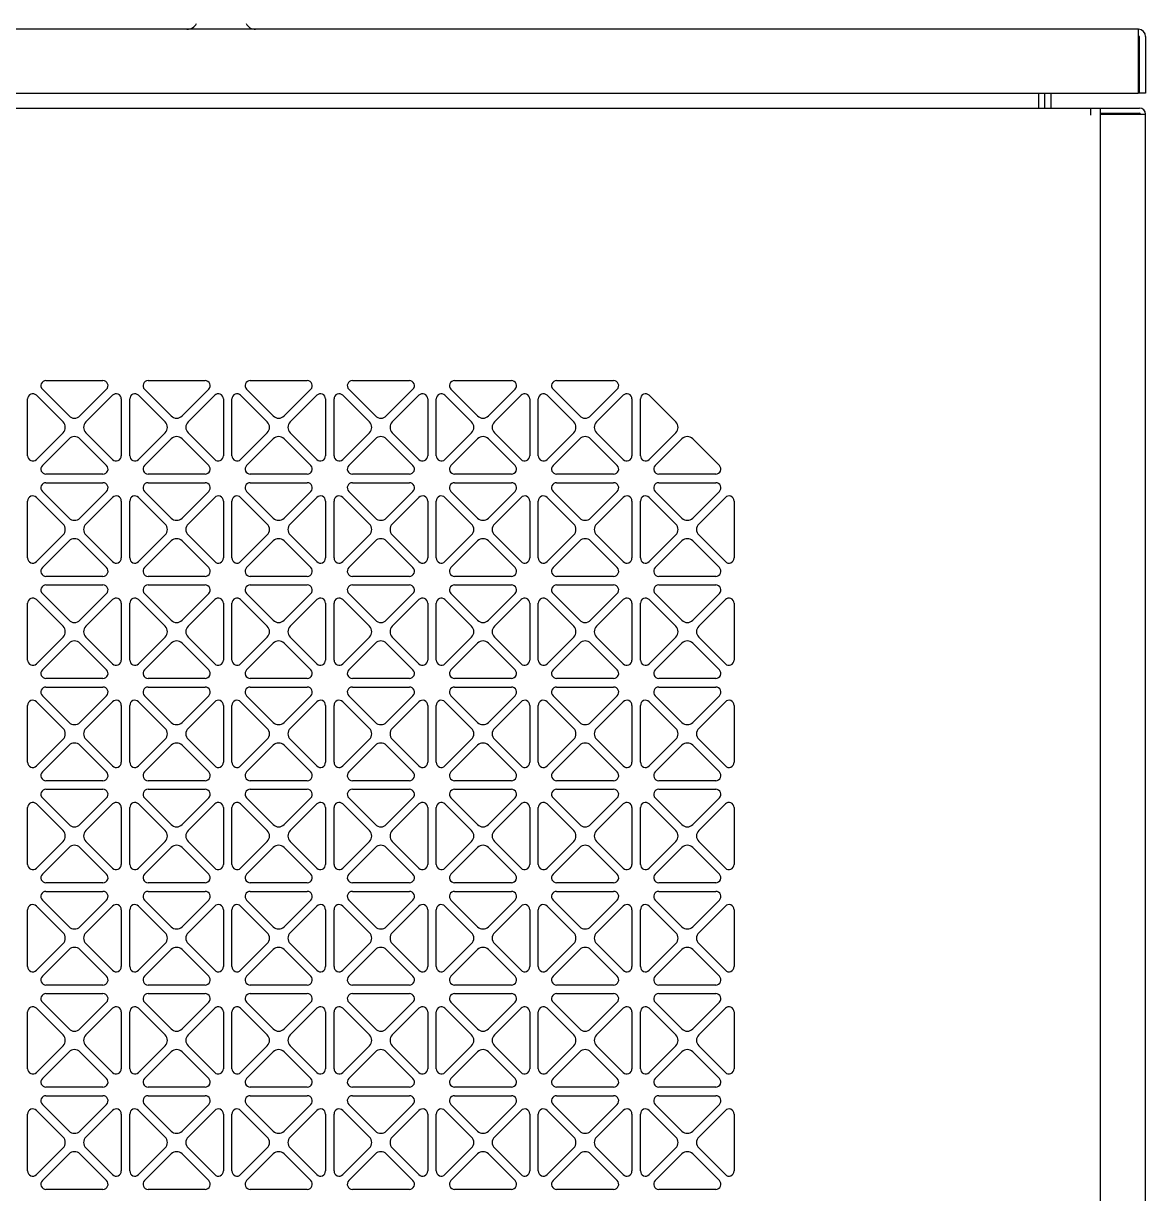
# Model space of a CAD drawing. Header units: millimetres. Extents: x 0 to 87554, y -20854 to 20404.
# Drawn here: x 49440.5 to 49704.2, y -3599.7 to -3324.8 of the extents above; entities that cross this region are included whole.
import ezdxf

# ---------------------------------------------------------------- set-up
doc = ezdxf.new("R2010")
doc.units = ezdxf.units.MM
doc.layers.get('0').update_dxf_attribs({"lineweight": 15})
for name, color, linetype in [('4215-12649_2_1_0', 7, 'Continuous'), ('4215-12649_2_2_0', 7, 'Continuous'), ('4215-12649_2_3_0', 7, 'Continuous'), ('4215-12655_1_0', 7, 'Continuous'), ('4215-12661_1_0', 7, 'Continuous'), ('WANGKONG_0', 7, 'Continuous')]:
    doc.layers.add(name, color=color, linetype=linetype)

# ---------------------------------------------------------------- blocks, each defined once
blk = doc.blocks.new('e4tggg')
at = {"layer": '4215-12649_2_1_0', "color": 87, "linetype": 'Continuous'}
for p, q in [((555.31, 319.3), (-175.69, 319.3)), ((555.31, 304.3), (555.31, 319.3)), ((555.51, 317.6), (555.51, 304.3)), ((557.01, 317.6), (557.01, 304.3)), ((-175.69, 304.3), (555.31, 304.3)), ((557.01, 304.3), (555.51, 304.3))]:
    blk.add_line(p, q, dxfattribs=at)
for centre, radius, start, end in [((331.75, 321.8), 2.5, 270, 333.6122), ((347.87, 321.8), 2.5, 206.3878, 270), ((555.31, 317.6), 1.7, 0, 90), ((555.31, 317.6), 0.2, 0, 90)]:
    blk.add_arc(centre, radius, start, end, dxfattribs=at)
at = {"layer": '4215-12649_2_2_0', "color": 87, "linetype": 'Continuous'}
for p, q in [((533.31, 300.8), (533.31, 304.3)), ((534.81, 300.8), (534.81, 304.3))]:
    blk.add_line(p, q, dxfattribs=at)
at = {"layer": '4215-12649_2_3_0', "color": 87, "linetype": 'Continuous'}
blk.add_line((531.81, 304.3), (531.81, 300.8), dxfattribs=at)
at = {"layer": '4215-12655_1_0', "color": 87, "linetype": 'Continuous'}
for p, q in [((546.31, 300.8), (555.61, 300.8)), ((546.31, 299.6), (555.61, 299.6)), ((546.31, 299.4), (557.01, 299.4)), ((557.01, -712.7), (557.01, 299.4))]:
    blk.add_line(p, q, dxfattribs=at)
for radius in [1.4, 0.2]:
    blk.add_arc((555.61, 299.4), radius, 0, 90, dxfattribs=at)
at = {"layer": '4215-12661_1_0', "color": 87, "linetype": 'Continuous'}
for p, q in [((-167.69, 300.8), (546.31, 300.8)), ((544.11, 299.1), (544.11, 300.8)), ((546.31, 300.8), (546.31, -1712.2))]:
    blk.add_line(p, q, dxfattribs=at)
at = {"layer": 'WANGKONG_0', "color": 87, "linetype": 'Continuous'}
for p, q in [((298.62, 236.8), (312, 236.8)), ((322.62, 236.8), (336, 236.8)), ((346.62, 236.8), (360, 236.8)), ((370.62, 236.8), (384, 236.8)), ((394.62, 236.8), (408, 236.8)), ((418.62, 236.8), (432, 236.8)), ((304.04, 228.49), (297.77, 234.75)), ((312.85, 234.75), (306.58, 228.49)), ((328.04, 228.49), (321.77, 234.75)), ((336.85, 234.75), (330.58, 228.49)), ((352.04, 228.49), (345.77, 234.75)), ((360.85, 234.75), (354.58, 228.49)), ((376.04, 228.49), (369.77, 234.75)), ((384.85, 234.75), (378.58, 228.49)), ((400.04, 228.49), (393.77, 234.75)), ((408.85, 234.75), (402.58, 228.49)), ((424.04, 228.49), (417.77, 234.75)), ((432.85, 234.75), (426.58, 228.49)), ((294.31, 219.11), (294.31, 232.49)), ((296.36, 233.34), (302.62, 227.07)), ((308, 227.07), (314.26, 233.34)), ((316.31, 232.49), (316.31, 219.11)), ((318.31, 219.11), (318.31, 232.49)), ((320.36, 233.34), (326.62, 227.07)), ((332, 227.07), (338.26, 233.34)), ((340.31, 232.49), (340.31, 219.11)), ((342.31, 219.11), (342.31, 232.49)), ((344.36, 233.34), (350.62, 227.07)), ((356, 227.07), (362.26, 233.34)), ((364.31, 232.49), (364.31, 219.11)), ((366.31, 219.11), (366.31, 232.49)), ((368.36, 233.34), (374.62, 227.07)), ((380, 227.07), (386.26, 233.34)), ((388.31, 232.49), (388.31, 219.11)), ((390.31, 219.11), (390.31, 232.49)), ((392.36, 233.34), (398.62, 227.07)), ((404, 227.07), (410.26, 233.34)), ((412.31, 232.49), (412.31, 219.11)), ((414.31, 219.11), (414.31, 232.49)), ((416.36, 233.34), (422.62, 227.07)), ((428, 227.07), (434.26, 233.34)), ((436.31, 232.49), (436.31, 219.11)), ((438.31, 219.11), (438.31, 232.49)), ((440.36, 233.34), (446.62, 227.07)), ((302.62, 224.53), (296.36, 218.26)), ((297.77, 216.85), (304.04, 223.11)), ((306.58, 223.11), (312.85, 216.85)), ((314.26, 218.26), (308, 224.53)), ((326.62, 224.53), (320.36, 218.26)), ((321.77, 216.85), (328.04, 223.11)), ((330.58, 223.11), (336.85, 216.85)), ((338.26, 218.26), (332, 224.53)), ((350.62, 224.53), (344.36, 218.26)), ((345.77, 216.85), (352.04, 223.11)), ((354.58, 223.11), (360.85, 216.85)), ((362.26, 218.26), (356, 224.53)), ((374.62, 224.53), (368.36, 218.26)), ((369.77, 216.85), (376.04, 223.11)), ((378.58, 223.11), (384.85, 216.85)), ((386.26, 218.26), (380, 224.53)), ((398.62, 224.53), (392.36, 218.26)), ((393.77, 216.85), (400.04, 223.11)), ((402.58, 223.11), (408.85, 216.85)), ((410.26, 218.26), (404, 224.53)), ((422.62, 224.53), (416.36, 218.26)), ((417.77, 216.85), (424.04, 223.11)), ((426.58, 223.11), (432.85, 216.85)), ((434.26, 218.26), (428, 224.53)), ((446.62, 224.53), (440.36, 218.26)), ((441.77, 216.85), (448.04, 223.11)), ((450.58, 223.11), (456.85, 216.85)), ((312, 214.8), (298.62, 214.8)), ((336, 214.8), (322.62, 214.8)), ((360, 214.8), (346.62, 214.8)), ((384, 214.8), (370.62, 214.8)), ((408, 214.8), (394.62, 214.8)), ((432, 214.8), (418.62, 214.8)), ((456, 214.8), (442.62, 214.8)), ((298.62, 212.8), (312, 212.8)), ((322.62, 212.8), (336, 212.8)), ((346.62, 212.8), (360, 212.8)), ((370.62, 212.8), (384, 212.8)), ((394.62, 212.8), (408, 212.8)), ((418.62, 212.8), (432, 212.8)), ((442.62, 212.8), (456, 212.8)), ((296.36, 209.34), (302.62, 203.07)), ((304.04, 204.49), (297.77, 210.75)), ((312.85, 210.75), (306.58, 204.49)), ((308, 203.07), (314.26, 209.34)), ((320.36, 209.34), (326.62, 203.07)), ((328.04, 204.49), (321.77, 210.75)), ((336.85, 210.75), (330.58, 204.49)), ((332, 203.07), (338.26, 209.34)), ((344.36, 209.34), (350.62, 203.07)), ((352.04, 204.49), (345.77, 210.75)), ((360.85, 210.75), (354.58, 204.49)), ((356, 203.07), (362.26, 209.34)), ((368.36, 209.34), (374.62, 203.07)), ((376.04, 204.49), (369.77, 210.75)), ((384.85, 210.75), (378.58, 204.49)), ((380, 203.07), (386.26, 209.34)), ((392.36, 209.34), (398.62, 203.07)), ((400.04, 204.49), (393.77, 210.75)), ((408.85, 210.75), (402.58, 204.49)), ((404, 203.07), (410.26, 209.34)), ((416.36, 209.34), (422.62, 203.07)), ((424.04, 204.49), (417.77, 210.75)), ((432.85, 210.75), (426.58, 204.49)), ((428, 203.07), (434.26, 209.34)), ((440.36, 209.34), (446.62, 203.07)), ((448.04, 204.49), (441.77, 210.75)), ((456.85, 210.75), (450.58, 204.49)), ((452, 203.07), (458.26, 209.34)), ((294.31, 195.11), (294.31, 208.49)), ((316.31, 208.49), (316.31, 195.11)), ((318.31, 195.11), (318.31, 208.49)), ((340.31, 208.49), (340.31, 195.11)), ((342.31, 195.11), (342.31, 208.49)), ((364.31, 208.49), (364.31, 195.11)), ((366.31, 195.11), (366.31, 208.49)), ((388.31, 208.49), (388.31, 195.11)), ((390.31, 195.11), (390.31, 208.49)), ((412.31, 208.49), (412.31, 195.11)), ((414.31, 195.11), (414.31, 208.49)), ((436.31, 208.49), (436.31, 195.11)), ((438.31, 195.11), (438.31, 208.49)), ((460.31, 208.49), (460.31, 195.11)), ((302.62, 200.53), (296.36, 194.26)), ((297.77, 192.85), (304.04, 199.11)), ((306.58, 199.11), (312.85, 192.85)), ((314.26, 194.26), (308, 200.53)), ((326.62, 200.53), (320.36, 194.26)), ((321.77, 192.85), (328.04, 199.11)), ((330.58, 199.11), (336.85, 192.85)), ((338.26, 194.26), (332, 200.53)), ((350.62, 200.53), (344.36, 194.26)), ((345.77, 192.85), (352.04, 199.11)), ((354.58, 199.11), (360.85, 192.85)), ((362.26, 194.26), (356, 200.53)), ((374.62, 200.53), (368.36, 194.26)), ((369.77, 192.85), (376.04, 199.11)), ((378.58, 199.11), (384.85, 192.85)), ((386.26, 194.26), (380, 200.53)), ((398.62, 200.53), (392.36, 194.26)), ((393.77, 192.85), (400.04, 199.11)), ((402.58, 199.11), (408.85, 192.85)), ((410.26, 194.26), (404, 200.53)), ((422.62, 200.53), (416.36, 194.26)), ((417.77, 192.85), (424.04, 199.11)), ((426.58, 199.11), (432.85, 192.85)), ((434.26, 194.26), (428, 200.53)), ((446.62, 200.53), (440.36, 194.26)), ((441.77, 192.85), (448.04, 199.11)), ((450.58, 199.11), (456.85, 192.85)), ((458.26, 194.26), (452, 200.53)), ((312, 190.8), (298.62, 190.8)), ((336, 190.8), (322.62, 190.8)), ((360, 190.8), (346.62, 190.8)), ((384, 190.8), (370.62, 190.8)), ((408, 190.8), (394.62, 190.8)), ((432, 190.8), (418.62, 190.8)), ((456, 190.8), (442.62, 190.8)), ((298.62, 188.8), (312, 188.8)), ((322.62, 188.8), (336, 188.8)), ((346.62, 188.8), (360, 188.8)), ((370.62, 188.8), (384, 188.8)), ((394.62, 188.8), (408, 188.8)), ((418.62, 188.8), (432, 188.8)), ((442.62, 188.8), (456, 188.8)), ((294.31, 171.11), (294.31, 184.49)), ((296.36, 185.34), (302.62, 179.07)), ((304.04, 180.49), (297.77, 186.75)), ((312.85, 186.75), (306.58, 180.49)), ((308, 179.07), (314.26, 185.34)), ((316.31, 184.49), (316.31, 171.11)), ((318.31, 171.11), (318.31, 184.49)), ((320.36, 185.34), (326.62, 179.07)), ((328.04, 180.49), (321.77, 186.75)), ((336.85, 186.75), (330.58, 180.49)), ((332, 179.07), (338.26, 185.34)), ((340.31, 184.49), (340.31, 171.11)), ((342.31, 171.11), (342.31, 184.49)), ((344.36, 185.34), (350.62, 179.07)), ((352.04, 180.49), (345.77, 186.75)), ((360.85, 186.75), (354.58, 180.49)), ((356, 179.07), (362.26, 185.34)), ((364.31, 184.49), (364.31, 171.11)), ((366.31, 171.11), (366.31, 184.49)), ((368.36, 185.34), (374.62, 179.07)), ((376.04, 180.49), (369.77, 186.75)), ((384.85, 186.75), (378.58, 180.49)), ((380, 179.07), (386.26, 185.34)), ((388.31, 184.49), (388.31, 171.11)), ((390.31, 171.11), (390.31, 184.49)), ((392.36, 185.34), (398.62, 179.07)), ((400.04, 180.49), (393.77, 186.75)), ((408.85, 186.75), (402.58, 180.49)), ((404, 179.07), (410.26, 185.34)), ((412.31, 184.49), (412.31, 171.11)), ((414.31, 171.11), (414.31, 184.49)), ((416.36, 185.34), (422.62, 179.07)), ((424.04, 180.49), (417.77, 186.75)), ((432.85, 186.75), (426.58, 180.49)), ((428, 179.07), (434.26, 185.34)), ((436.31, 184.49), (436.31, 171.11)), ((438.31, 171.11), (438.31, 184.49)), ((440.36, 185.34), (446.62, 179.07)), ((448.04, 180.49), (441.77, 186.75)), ((456.85, 186.75), (450.58, 180.49)), ((452, 179.07), (458.26, 185.34)), ((460.31, 184.49), (460.31, 171.11)), ((302.62, 176.53), (296.36, 170.26)), ((314.26, 170.26), (308, 176.53)), ((326.62, 176.53), (320.36, 170.26)), ((338.26, 170.26), (332, 176.53)), ((350.62, 176.53), (344.36, 170.26)), ((362.26, 170.26), (356, 176.53)), ((374.62, 176.53), (368.36, 170.26)), ((386.26, 170.26), (380, 176.53)), ((398.62, 176.53), (392.36, 170.26)), ((410.26, 170.26), (404, 176.53)), ((422.62, 176.53), (416.36, 170.26)), ((434.26, 170.26), (428, 176.53)), ((446.62, 176.53), (440.36, 170.26)), ((458.26, 170.26), (452, 176.53)), ((297.77, 168.85), (304.04, 175.11)), ((306.58, 175.11), (312.85, 168.85)), ((321.77, 168.85), (328.04, 175.11)), ((330.58, 175.11), (336.85, 168.85)), ((345.77, 168.85), (352.04, 175.11)), ((354.58, 175.11), (360.85, 168.85)), ((369.77, 168.85), (376.04, 175.11)), ((378.58, 175.11), (384.85, 168.85)), ((393.77, 168.85), (400.04, 175.11)), ((402.58, 175.11), (408.85, 168.85)), ((417.77, 168.85), (424.04, 175.11)), ((426.58, 175.11), (432.85, 168.85)), ((441.77, 168.85), (448.04, 175.11)), ((450.58, 175.11), (456.85, 168.85)), ((312, 166.8), (298.62, 166.8)), ((336, 166.8), (322.62, 166.8)), ((360, 166.8), (346.62, 166.8)), ((384, 166.8), (370.62, 166.8)), ((408, 166.8), (394.62, 166.8)), ((432, 166.8), (418.62, 166.8)), ((456, 166.8), (442.62, 166.8)), ((304.04, 156.49), (297.77, 162.75)), ((298.62, 164.8), (312, 164.8)), ((312.85, 162.75), (306.58, 156.49)), ((328.04, 156.49), (321.77, 162.75)), ((322.62, 164.8), (336, 164.8)), ((336.85, 162.75), (330.58, 156.49)), ((352.04, 156.49), (345.77, 162.75)), ((346.62, 164.8), (360, 164.8)), ((360.85, 162.75), (354.58, 156.49)), ((376.04, 156.49), (369.77, 162.75)), ((370.62, 164.8), (384, 164.8)), ((384.85, 162.75), (378.58, 156.49)), ((400.04, 156.49), (393.77, 162.75)), ((394.62, 164.8), (408, 164.8)), ((408.85, 162.75), (402.58, 156.49)), ((424.04, 156.49), (417.77, 162.75)), ((418.62, 164.8), (432, 164.8)), ((432.85, 162.75), (426.58, 156.49)), ((448.04, 156.49), (441.77, 162.75)), ((442.62, 164.8), (456, 164.8)), ((456.85, 162.75), (450.58, 156.49)), ((294.31, 147.11), (294.31, 160.49)), ((296.36, 161.34), (302.62, 155.07)), ((308, 155.07), (314.26, 161.34)), ((316.31, 160.49), (316.31, 147.11)), ((318.31, 147.11), (318.31, 160.49)), ((320.36, 161.34), (326.62, 155.07)), ((332, 155.07), (338.26, 161.34)), ((340.31, 160.49), (340.31, 147.11)), ((342.31, 147.11), (342.31, 160.49)), ((344.36, 161.34), (350.62, 155.07)), ((356, 155.07), (362.26, 161.34)), ((364.31, 160.49), (364.31, 147.11)), ((366.31, 147.11), (366.31, 160.49)), ((368.36, 161.34), (374.62, 155.07)), ((380, 155.07), (386.26, 161.34)), ((388.31, 160.49), (388.31, 147.11)), ((390.31, 147.11), (390.31, 160.49)), ((392.36, 161.34), (398.62, 155.07)), ((404, 155.07), (410.26, 161.34)), ((412.31, 160.49), (412.31, 147.11)), ((414.31, 147.11), (414.31, 160.49)), ((416.36, 161.34), (422.62, 155.07)), ((428, 155.07), (434.26, 161.34)), ((436.31, 160.49), (436.31, 147.11)), ((438.31, 147.11), (438.31, 160.49)), ((440.36, 161.34), (446.62, 155.07)), ((452, 155.07), (458.26, 161.34)), ((460.31, 160.49), (460.31, 147.11)), ((302.62, 152.53), (296.36, 146.26)), ((314.26, 146.26), (308, 152.53)), ((326.62, 152.53), (320.36, 146.26)), ((338.26, 146.26), (332, 152.53)), ((350.62, 152.53), (344.36, 146.26)), ((362.26, 146.26), (356, 152.53)), ((374.62, 152.53), (368.36, 146.26)), ((386.26, 146.26), (380, 152.53)), ((398.62, 152.53), (392.36, 146.26)), ((410.26, 146.26), (404, 152.53)), ((422.62, 152.53), (416.36, 146.26)), ((434.26, 146.26), (428, 152.53)), ((446.62, 152.53), (440.36, 146.26)), ((458.26, 146.26), (452, 152.53)), ((297.77, 144.85), (304.04, 151.11)), ((306.58, 151.11), (312.85, 144.85)), ((321.77, 144.85), (328.04, 151.11)), ((330.58, 151.11), (336.85, 144.85)), ((345.77, 144.85), (352.04, 151.11)), ((354.58, 151.11), (360.85, 144.85)), ((369.77, 144.85), (376.04, 151.11)), ((378.58, 151.11), (384.85, 144.85)), ((393.77, 144.85), (400.04, 151.11)), ((402.58, 151.11), (408.85, 144.85)), ((417.77, 144.85), (424.04, 151.11)), ((426.58, 151.11), (432.85, 144.85)), ((441.77, 144.85), (448.04, 151.11)), ((450.58, 151.11), (456.85, 144.85)), ((312, 142.8), (298.62, 142.8)), ((298.62, 140.8), (312, 140.8)), ((336, 142.8), (322.62, 142.8)), ((322.62, 140.8), (336, 140.8)), ((360, 142.8), (346.62, 142.8)), ((346.62, 140.8), (360, 140.8)), ((384, 142.8), (370.62, 142.8)), ((370.62, 140.8), (384, 140.8)), ((408, 142.8), (394.62, 142.8)), ((394.62, 140.8), (408, 140.8)), ((432, 142.8), (418.62, 142.8)), ((418.62, 140.8), (432, 140.8)), ((456, 142.8), (442.62, 142.8)), ((442.62, 140.8), (456, 140.8)), ((304.04, 132.49), (297.77, 138.75)), ((312.85, 138.75), (306.58, 132.49)), ((328.04, 132.49), (321.77, 138.75)), ((336.85, 138.75), (330.58, 132.49)), ((352.04, 132.49), (345.77, 138.75)), ((360.85, 138.75), (354.58, 132.49)), ((376.04, 132.49), (369.77, 138.75)), ((384.85, 138.75), (378.58, 132.49)), ((400.04, 132.49), (393.77, 138.75)), ((408.85, 138.75), (402.58, 132.49)), ((424.04, 132.49), (417.77, 138.75)), ((432.85, 138.75), (426.58, 132.49)), ((448.04, 132.49), (441.77, 138.75)), ((456.85, 138.75), (450.58, 132.49)), ((294.31, 123.11), (294.31, 136.49)), ((296.36, 137.34), (302.62, 131.07)), ((308, 131.07), (314.26, 137.34)), ((316.31, 136.49), (316.31, 123.11)), ((318.31, 123.11), (318.31, 136.49)), ((320.36, 137.34), (326.62, 131.07)), ((332, 131.07), (338.26, 137.34)), ((340.31, 136.49), (340.31, 123.11)), ((342.31, 123.11), (342.31, 136.49)), ((344.36, 137.34), (350.62, 131.07)), ((356, 131.07), (362.26, 137.34)), ((364.31, 136.49), (364.31, 123.11)), ((366.31, 123.11), (366.31, 136.49)), ((368.36, 137.34), (374.62, 131.07)), ((380, 131.07), (386.26, 137.34)), ((388.31, 136.49), (388.31, 123.11)), ((390.31, 123.11), (390.31, 136.49)), ((392.36, 137.34), (398.62, 131.07)), ((404, 131.07), (410.26, 137.34)), ((412.31, 136.49), (412.31, 123.11)), ((414.31, 123.11), (414.31, 136.49)), ((416.36, 137.34), (422.62, 131.07)), ((428, 131.07), (434.26, 137.34)), ((436.31, 136.49), (436.31, 123.11)), ((438.31, 123.11), (438.31, 136.49)), ((440.36, 137.34), (446.62, 131.07)), ((452, 131.07), (458.26, 137.34)), ((460.31, 136.49), (460.31, 123.11)), ((302.62, 128.53), (296.36, 122.26)), ((297.77, 120.85), (304.04, 127.11)), ((306.58, 127.11), (312.85, 120.85)), ((314.26, 122.26), (308, 128.53)), ((326.62, 128.53), (320.36, 122.26)), ((321.77, 120.85), (328.04, 127.11)), ((330.58, 127.11), (336.85, 120.85)), ((338.26, 122.26), (332, 128.53)), ((350.62, 128.53), (344.36, 122.26)), ((345.77, 120.85), (352.04, 127.11)), ((354.58, 127.11), (360.85, 120.85)), ((362.26, 122.26), (356, 128.53)), ((374.62, 128.53), (368.36, 122.26)), ((369.77, 120.85), (376.04, 127.11)), ((378.58, 127.11), (384.85, 120.85)), ((386.26, 122.26), (380, 128.53)), ((398.62, 128.53), (392.36, 122.26)), ((393.77, 120.85), (400.04, 127.11)), ((402.58, 127.11), (408.85, 120.85)), ((410.26, 122.26), (404, 128.53)), ((422.62, 128.53), (416.36, 122.26)), ((417.77, 120.85), (424.04, 127.11)), ((426.58, 127.11), (432.85, 120.85)), ((434.26, 122.26), (428, 128.53)), ((446.62, 128.53), (440.36, 122.26)), ((441.77, 120.85), (448.04, 127.11)), ((450.58, 127.11), (456.85, 120.85)), ((458.26, 122.26), (452, 128.53)), ((312, 118.8), (298.62, 118.8)), ((336, 118.8), (322.62, 118.8)), ((360, 118.8), (346.62, 118.8)), ((384, 118.8), (370.62, 118.8)), ((408, 118.8), (394.62, 118.8)), ((432, 118.8), (418.62, 118.8)), ((456, 118.8), (442.62, 118.8)), ((298.62, 116.8), (312, 116.8)), ((322.62, 116.8), (336, 116.8)), ((346.62, 116.8), (360, 116.8)), ((370.62, 116.8), (384, 116.8)), ((394.62, 116.8), (408, 116.8)), ((418.62, 116.8), (432, 116.8)), ((442.62, 116.8), (456, 116.8)), ((296.36, 113.34), (302.62, 107.07)), ((304.04, 108.49), (297.77, 114.75)), ((312.85, 114.75), (306.58, 108.49)), ((308, 107.07), (314.26, 113.34)), ((320.36, 113.34), (326.62, 107.07)), ((328.04, 108.49), (321.77, 114.75)), ((336.85, 114.75), (330.58, 108.49)), ((332, 107.07), (338.26, 113.34)), ((344.36, 113.34), (350.62, 107.07)), ((352.04, 108.49), (345.77, 114.75)), ((360.85, 114.75), (354.58, 108.49)), ((356, 107.07), (362.26, 113.34)), ((368.36, 113.34), (374.62, 107.07)), ((376.04, 108.49), (369.77, 114.75)), ((384.85, 114.75), (378.58, 108.49)), ((380, 107.07), (386.26, 113.34)), ((392.36, 113.34), (398.62, 107.07)), ((400.04, 108.49), (393.77, 114.75)), ((408.85, 114.75), (402.58, 108.49)), ((404, 107.07), (410.26, 113.34)), ((416.36, 113.34), (422.62, 107.07)), ((424.04, 108.49), (417.77, 114.75)), ((432.85, 114.75), (426.58, 108.49)), ((428, 107.07), (434.26, 113.34)), ((440.36, 113.34), (446.62, 107.07)), ((448.04, 108.49), (441.77, 114.75)), ((456.85, 114.75), (450.58, 108.49)), ((452, 107.07), (458.26, 113.34)), ((294.31, 99.11), (294.31, 112.49)), ((316.31, 112.49), (316.31, 99.11)), ((318.31, 99.11), (318.31, 112.49)), ((340.31, 112.49), (340.31, 99.11)), ((342.31, 99.11), (342.31, 112.49)), ((364.31, 112.49), (364.31, 99.11)), ((366.31, 99.11), (366.31, 112.49)), ((388.31, 112.49), (388.31, 99.11)), ((390.31, 99.11), (390.31, 112.49)), ((412.31, 112.49), (412.31, 99.11)), ((414.31, 99.11), (414.31, 112.49)), ((436.31, 112.49), (436.31, 99.11)), ((438.31, 99.11), (438.31, 112.49)), ((460.31, 112.49), (460.31, 99.11)), ((302.62, 104.53), (296.36, 98.26)), ((314.26, 98.26), (308, 104.53)), ((326.62, 104.53), (320.36, 98.26)), ((338.26, 98.26), (332, 104.53)), ((350.62, 104.53), (344.36, 98.26)), ((362.26, 98.26), (356, 104.53)), ((374.62, 104.53), (368.36, 98.26)), ((386.26, 98.26), (380, 104.53)), ((398.62, 104.53), (392.36, 98.26)), ((410.26, 98.26), (404, 104.53)), ((422.62, 104.53), (416.36, 98.26)), ((434.26, 98.26), (428, 104.53)), ((446.62, 104.53), (440.36, 98.26)), ((458.26, 98.26), (452, 104.53)), ((297.77, 96.85), (304.04, 103.11)), ((306.58, 103.11), (312.85, 96.85)), ((321.77, 96.85), (328.04, 103.11)), ((330.58, 103.11), (336.85, 96.85)), ((345.77, 96.85), (352.04, 103.11)), ((354.58, 103.11), (360.85, 96.85)), ((369.77, 96.85), (376.04, 103.11)), ((378.58, 103.11), (384.85, 96.85)), ((393.77, 96.85), (400.04, 103.11)), ((402.58, 103.11), (408.85, 96.85)), ((417.77, 96.85), (424.04, 103.11)), ((426.58, 103.11), (432.85, 96.85)), ((441.77, 96.85), (448.04, 103.11)), ((450.58, 103.11), (456.85, 96.85)), ((312, 94.8), (298.62, 94.8)), ((336, 94.8), (322.62, 94.8)), ((360, 94.8), (346.62, 94.8)), ((384, 94.8), (370.62, 94.8)), ((408, 94.8), (394.62, 94.8)), ((432, 94.8), (418.62, 94.8)), ((456, 94.8), (442.62, 94.8)), ((304.04, 84.49), (297.77, 90.75)), ((298.62, 92.8), (312, 92.8)), ((312.85, 90.75), (306.58, 84.49)), ((328.04, 84.49), (321.77, 90.75)), ((322.62, 92.8), (336, 92.8)), ((336.85, 90.75), (330.58, 84.49)), ((352.04, 84.49), (345.77, 90.75)), ((346.62, 92.8), (360, 92.8)), ((360.85, 90.75), (354.58, 84.49)), ((376.04, 84.49), (369.77, 90.75)), ((370.62, 92.8), (384, 92.8)), ((384.85, 90.75), (378.58, 84.49)), ((400.04, 84.49), (393.77, 90.75)), ((394.62, 92.8), (408, 92.8)), ((408.85, 90.75), (402.58, 84.49)), ((424.04, 84.49), (417.77, 90.75)), ((418.62, 92.8), (432, 92.8)), ((432.85, 90.75), (426.58, 84.49)), ((448.04, 84.49), (441.77, 90.75)), ((442.62, 92.8), (456, 92.8)), ((456.85, 90.75), (450.58, 84.49)), ((294.31, 75.11), (294.31, 88.49)), ((296.36, 89.34), (302.62, 83.07)), ((308, 83.07), (314.26, 89.34)), ((316.31, 88.49), (316.31, 75.11)), ((318.31, 75.11), (318.31, 88.49)), ((320.36, 89.34), (326.62, 83.07)), ((332, 83.07), (338.26, 89.34)), ((340.31, 88.49), (340.31, 75.11)), ((342.31, 75.11), (342.31, 88.49)), ((344.36, 89.34), (350.62, 83.07)), ((356, 83.07), (362.26, 89.34)), ((364.31, 88.49), (364.31, 75.11)), ((366.31, 75.11), (366.31, 88.49)), ((368.36, 89.34), (374.62, 83.07)), ((380, 83.07), (386.26, 89.34)), ((388.31, 88.49), (388.31, 75.11)), ((390.31, 75.11), (390.31, 88.49)), ((392.36, 89.34), (398.62, 83.07)), ((404, 83.07), (410.26, 89.34)), ((412.31, 88.49), (412.31, 75.11)), ((414.31, 75.11), (414.31, 88.49)), ((416.36, 89.34), (422.62, 83.07)), ((428, 83.07), (434.26, 89.34)), ((436.31, 88.49), (436.31, 75.11)), ((438.31, 75.11), (438.31, 88.49)), ((440.36, 89.34), (446.62, 83.07)), ((452, 83.07), (458.26, 89.34)), ((460.31, 88.49), (460.31, 75.11)), ((302.62, 80.53), (296.36, 74.26)), ((314.26, 74.26), (308, 80.53)), ((326.62, 80.53), (320.36, 74.26)), ((338.26, 74.26), (332, 80.53)), ((350.62, 80.53), (344.36, 74.26)), ((362.26, 74.26), (356, 80.53)), ((374.62, 80.53), (368.36, 74.26)), ((386.26, 74.26), (380, 80.53)), ((398.62, 80.53), (392.36, 74.26)), ((410.26, 74.26), (404, 80.53)), ((422.62, 80.53), (416.36, 74.26)), ((434.26, 74.26), (428, 80.53)), ((446.62, 80.53), (440.36, 74.26)), ((458.26, 74.26), (452, 80.53)), ((297.77, 72.85), (304.04, 79.11)), ((306.58, 79.11), (312.85, 72.85)), ((321.77, 72.85), (328.04, 79.11)), ((330.58, 79.11), (336.85, 72.85)), ((345.77, 72.85), (352.04, 79.11)), ((354.58, 79.11), (360.85, 72.85)), ((369.77, 72.85), (376.04, 79.11)), ((378.58, 79.11), (384.85, 72.85)), ((393.77, 72.85), (400.04, 79.11)), ((402.58, 79.11), (408.85, 72.85)), ((417.77, 72.85), (424.04, 79.11)), ((426.58, 79.11), (432.85, 72.85)), ((441.77, 72.85), (448.04, 79.11)), ((450.58, 79.11), (456.85, 72.85)), ((312, 70.8), (298.62, 70.8)), ((298.62, 68.8), (312, 68.8)), ((336, 70.8), (322.62, 70.8)), ((322.62, 68.8), (336, 68.8)), ((360, 70.8), (346.62, 70.8)), ((346.62, 68.8), (360, 68.8)), ((384, 70.8), (370.62, 70.8)), ((370.62, 68.8), (384, 68.8)), ((408, 70.8), (394.62, 70.8)), ((394.62, 68.8), (408, 68.8)), ((432, 70.8), (418.62, 70.8)), ((418.62, 68.8), (432, 68.8)), ((456, 70.8), (442.62, 70.8)), ((442.62, 68.8), (456, 68.8)), ((304.04, 60.49), (297.77, 66.75)), ((312.85, 66.75), (306.58, 60.49)), ((328.04, 60.49), (321.77, 66.75)), ((336.85, 66.75), (330.58, 60.49)), ((352.04, 60.49), (345.77, 66.75)), ((360.85, 66.75), (354.58, 60.49)), ((376.04, 60.49), (369.77, 66.75)), ((384.85, 66.75), (378.58, 60.49)), ((400.04, 60.49), (393.77, 66.75)), ((408.85, 66.75), (402.58, 60.49)), ((424.04, 60.49), (417.77, 66.75)), ((432.85, 66.75), (426.58, 60.49)), ((448.04, 60.49), (441.77, 66.75)), ((456.85, 66.75), (450.58, 60.49)), ((294.31, 51.11), (294.31, 64.49)), ((296.36, 65.34), (302.62, 59.07)), ((308, 59.07), (314.26, 65.34)), ((316.31, 64.49), (316.31, 51.11)), ((318.31, 51.11), (318.31, 64.49)), ((320.36, 65.34), (326.62, 59.07)), ((332, 59.07), (338.26, 65.34)), ((340.31, 64.49), (340.31, 51.11)), ((342.31, 51.11), (342.31, 64.49)), ((344.36, 65.34), (350.62, 59.07)), ((356, 59.07), (362.26, 65.34)), ((364.31, 64.49), (364.31, 51.11)), ((366.31, 51.11), (366.31, 64.49)), ((368.36, 65.34), (374.62, 59.07)), ((380, 59.07), (386.26, 65.34)), ((388.31, 64.49), (388.31, 51.11)), ((390.31, 51.11), (390.31, 64.49)), ((392.36, 65.34), (398.62, 59.07)), ((404, 59.07), (410.26, 65.34)), ((412.31, 64.49), (412.31, 51.11)), ((414.31, 51.11), (414.31, 64.49)), ((416.36, 65.34), (422.62, 59.07)), ((428, 59.07), (434.26, 65.34)), ((436.31, 64.49), (436.31, 51.11)), ((438.31, 51.11), (438.31, 64.49)), ((440.36, 65.34), (446.62, 59.07)), ((452, 59.07), (458.26, 65.34)), ((460.31, 64.49), (460.31, 51.11)), ((302.62, 56.53), (296.36, 50.26)), ((297.77, 48.85), (304.04, 55.11)), ((306.58, 55.11), (312.85, 48.85)), ((314.26, 50.26), (308, 56.53)), ((326.62, 56.53), (320.36, 50.26)), ((321.77, 48.85), (328.04, 55.11)), ((330.58, 55.11), (336.85, 48.85)), ((338.26, 50.26), (332, 56.53)), ((350.62, 56.53), (344.36, 50.26)), ((345.77, 48.85), (352.04, 55.11)), ((354.58, 55.11), (360.85, 48.85)), ((362.26, 50.26), (356, 56.53)), ((374.62, 56.53), (368.36, 50.26)), ((369.77, 48.85), (376.04, 55.11)), ((378.58, 55.11), (384.85, 48.85)), ((386.26, 50.26), (380, 56.53)), ((398.62, 56.53), (392.36, 50.26)), ((393.77, 48.85), (400.04, 55.11)), ((402.58, 55.11), (408.85, 48.85)), ((410.26, 50.26), (404, 56.53)), ((422.62, 56.53), (416.36, 50.26)), ((417.77, 48.85), (424.04, 55.11)), ((426.58, 55.11), (432.85, 48.85)), ((434.26, 50.26), (428, 56.53)), ((446.62, 56.53), (440.36, 50.26)), ((441.77, 48.85), (448.04, 55.11)), ((450.58, 55.11), (456.85, 48.85)), ((458.26, 50.26), (452, 56.53)), ((312, 46.8), (298.62, 46.8)), ((336, 46.8), (322.62, 46.8)), ((360, 46.8), (346.62, 46.8)), ((384, 46.8), (370.62, 46.8)), ((408, 46.8), (394.62, 46.8)), ((432, 46.8), (418.62, 46.8)), ((456, 46.8), (442.62, 46.8))]:
    blk.add_line(p, q, dxfattribs=at)
for centre, radius, start, end in [((298.62, 235.6), 1.2, 90, 225), ((312, 235.6), 1.2, 315, 90), ((322.62, 235.6), 1.2, 90, 225), ((336, 235.6), 1.2, 315, 90), ((346.62, 235.6), 1.2, 90, 225), ((360, 235.6), 1.2, 315, 90), ((370.62, 235.6), 1.2, 90, 225), ((384, 235.6), 1.2, 315, 90), ((394.62, 235.6), 1.2, 90, 225), ((408, 235.6), 1.2, 315, 90), ((418.62, 235.6), 1.2, 90, 225), ((432, 235.6), 1.2, 315, 90), ((295.51, 232.49), 1.2, 45, 180), ((315.11, 232.49), 1.2, 0, 135), ((319.51, 232.49), 1.2, 45, 180), ((339.11, 232.49), 1.2, 0, 135), ((343.51, 232.49), 1.2, 45, 180), ((363.11, 232.49), 1.2, 0, 135), ((367.51, 232.49), 1.2, 45, 180), ((387.11, 232.49), 1.2, 0, 135), ((391.51, 232.49), 1.2, 45, 180), ((411.11, 232.49), 1.2, 0, 135), ((415.51, 232.49), 1.2, 45, 180), ((435.11, 232.49), 1.2, 0, 135), ((439.51, 232.49), 1.2, 45, 180), ((305.31, 229.76), 1.8, 225, 315), ((329.31, 229.76), 1.8, 225, 315), ((353.31, 229.76), 1.8, 225, 315), ((377.31, 229.76), 1.8, 225, 315), ((401.31, 229.76), 1.8, 225, 315), ((425.31, 229.76), 1.8, 225, 315), ((301.35, 225.8), 1.8, 315, 45), ((309.27, 225.8), 1.8, 135, 225), ((325.35, 225.8), 1.8, 315, 45), ((333.27, 225.8), 1.8, 135, 225), ((349.35, 225.8), 1.8, 315, 45), ((357.27, 225.8), 1.8, 135, 225), ((373.35, 225.8), 1.8, 315, 45), ((381.27, 225.8), 1.8, 135, 225), ((397.35, 225.8), 1.8, 315, 45), ((405.27, 225.8), 1.8, 135, 225), ((421.35, 225.8), 1.8, 315, 45), ((429.27, 225.8), 1.8, 135, 225), ((445.35, 225.8), 1.8, 315, 45), ((305.31, 221.84), 1.8, 45, 135), ((329.31, 221.84), 1.8, 45, 135), ((353.31, 221.84), 1.8, 45, 135), ((377.31, 221.84), 1.8, 45, 135), ((401.31, 221.84), 1.8, 45, 135), ((425.31, 221.84), 1.8, 45, 135), ((449.31, 221.84), 1.8, 45, 135), ((295.51, 219.11), 1.2, 180, 315), ((315.11, 219.11), 1.2, 225, 0), ((319.51, 219.11), 1.2, 180, 315), ((339.11, 219.11), 1.2, 225, 0), ((343.51, 219.11), 1.2, 180, 315), ((363.11, 219.11), 1.2, 225, 0), ((367.51, 219.11), 1.2, 180, 315), ((387.11, 219.11), 1.2, 225, 0), ((391.51, 219.11), 1.2, 180, 315), ((411.11, 219.11), 1.2, 225, 0), ((415.51, 219.11), 1.2, 180, 315), ((435.11, 219.11), 1.2, 225, 0), ((439.51, 219.11), 1.2, 180, 315), ((298.62, 216), 1.2, 135, 270), ((312, 216), 1.2, 270, 45), ((322.62, 216), 1.2, 135, 270), ((336, 216), 1.2, 270, 45), ((346.62, 216), 1.2, 135, 270), ((360, 216), 1.2, 270, 45), ((370.62, 216), 1.2, 135, 270), ((384, 216), 1.2, 270, 45), ((394.62, 216), 1.2, 135, 270), ((408, 216), 1.2, 270, 45), ((418.62, 216), 1.2, 135, 270), ((432, 216), 1.2, 270, 45), ((442.62, 216), 1.2, 135, 270), ((456, 216), 1.2, 270, 45), ((298.62, 211.6), 1.2, 90, 225), ((312, 211.6), 1.2, 315, 90), ((322.62, 211.6), 1.2, 90, 225), ((336, 211.6), 1.2, 315, 90), ((346.62, 211.6), 1.2, 90, 225), ((360, 211.6), 1.2, 315, 90), ((370.62, 211.6), 1.2, 90, 225), ((384, 211.6), 1.2, 315, 90), ((394.62, 211.6), 1.2, 90, 225), ((408, 211.6), 1.2, 315, 90), ((418.62, 211.6), 1.2, 90, 225), ((432, 211.6), 1.2, 315, 90), ((442.62, 211.6), 1.2, 90, 225), ((456, 211.6), 1.2, 315, 90), ((295.51, 208.49), 1.2, 45, 180), ((315.11, 208.49), 1.2, 0, 135), ((319.51, 208.49), 1.2, 45, 180), ((339.11, 208.49), 1.2, 0, 135), ((343.51, 208.49), 1.2, 45, 180), ((363.11, 208.49), 1.2, 0, 135), ((367.51, 208.49), 1.2, 45, 180), ((387.11, 208.49), 1.2, 0, 135), ((391.51, 208.49), 1.2, 45, 180), ((411.11, 208.49), 1.2, 0, 135), ((415.51, 208.49), 1.2, 45, 180), ((435.11, 208.49), 1.2, 0, 135), ((439.51, 208.49), 1.2, 45, 180), ((459.11, 208.49), 1.2, 0, 135), ((305.31, 205.76), 1.8, 225, 315), ((329.31, 205.76), 1.8, 225, 315), ((353.31, 205.76), 1.8, 225, 315), ((377.31, 205.76), 1.8, 225, 315), ((401.31, 205.76), 1.8, 225, 315), ((425.31, 205.76), 1.8, 225, 315), ((449.31, 205.76), 1.8, 225, 315), ((301.35, 201.8), 1.8, 315, 45), ((309.27, 201.8), 1.8, 135, 225), ((325.35, 201.8), 1.8, 315, 45), ((333.27, 201.8), 1.8, 135, 225), ((349.35, 201.8), 1.8, 315, 45), ((357.27, 201.8), 1.8, 135, 225), ((373.35, 201.8), 1.8, 315, 45), ((381.27, 201.8), 1.8, 135, 225), ((397.35, 201.8), 1.8, 315, 45), ((405.27, 201.8), 1.8, 135, 225), ((421.35, 201.8), 1.8, 315, 45), ((429.27, 201.8), 1.8, 135, 225), ((445.35, 201.8), 1.8, 315, 45), ((453.27, 201.8), 1.8, 135, 225), ((305.31, 197.84), 1.8, 45, 135), ((329.31, 197.84), 1.8, 45, 135), ((353.31, 197.84), 1.8, 45, 135), ((377.31, 197.84), 1.8, 45, 135), ((401.31, 197.84), 1.8, 45, 135), ((425.31, 197.84), 1.8, 45, 135), ((449.31, 197.84), 1.8, 45, 135), ((295.51, 195.11), 1.2, 180, 315), ((298.62, 192), 1.2, 135, 270), ((312, 192), 1.2, 270, 45), ((315.11, 195.11), 1.2, 225, 0), ((319.51, 195.11), 1.2, 180, 315), ((322.62, 192), 1.2, 135, 270), ((336, 192), 1.2, 270, 45), ((339.11, 195.11), 1.2, 225, 0), ((343.51, 195.11), 1.2, 180, 315), ((346.62, 192), 1.2, 135, 270), ((360, 192), 1.2, 270, 45), ((363.11, 195.11), 1.2, 225, 0), ((367.51, 195.11), 1.2, 180, 315), ((370.62, 192), 1.2, 135, 270), ((384, 192), 1.2, 270, 45), ((387.11, 195.11), 1.2, 225, 0), ((391.51, 195.11), 1.2, 180, 315), ((394.62, 192), 1.2, 135, 270), ((408, 192), 1.2, 270, 45), ((411.11, 195.11), 1.2, 225, 0), ((415.51, 195.11), 1.2, 180, 315), ((418.62, 192), 1.2, 135, 270), ((432, 192), 1.2, 270, 45), ((435.11, 195.11), 1.2, 225, 0), ((439.51, 195.11), 1.2, 180, 315), ((442.62, 192), 1.2, 135, 270), ((456, 192), 1.2, 270, 45), ((459.11, 195.11), 1.2, 225, 0), ((298.62, 187.6), 1.2, 90, 225), ((312, 187.6), 1.2, 315, 90), ((322.62, 187.6), 1.2, 90, 225), ((336, 187.6), 1.2, 315, 90), ((346.62, 187.6), 1.2, 90, 225), ((360, 187.6), 1.2, 315, 90), ((370.62, 187.6), 1.2, 90, 225), ((384, 187.6), 1.2, 315, 90), ((394.62, 187.6), 1.2, 90, 225), ((408, 187.6), 1.2, 315, 90), ((418.62, 187.6), 1.2, 90, 225), ((432, 187.6), 1.2, 315, 90), ((442.62, 187.6), 1.2, 90, 225), ((456, 187.6), 1.2, 315, 90), ((295.51, 184.49), 1.2, 45, 180), ((315.11, 184.49), 1.2, 0, 135), ((319.51, 184.49), 1.2, 45, 180), ((339.11, 184.49), 1.2, 0, 135), ((343.51, 184.49), 1.2, 45, 180), ((363.11, 184.49), 1.2, 0, 135), ((367.51, 184.49), 1.2, 45, 180), ((387.11, 184.49), 1.2, 0, 135), ((391.51, 184.49), 1.2, 45, 180), ((411.11, 184.49), 1.2, 0, 135), ((415.51, 184.49), 1.2, 45, 180), ((435.11, 184.49), 1.2, 0, 135), ((439.51, 184.49), 1.2, 45, 180), ((459.11, 184.49), 1.2, 0, 135), ((301.35, 177.8), 1.8, 315, 45), ((305.31, 181.76), 1.8, 225, 315), ((309.27, 177.8), 1.8, 135, 225), ((325.35, 177.8), 1.8, 315, 45), ((329.31, 181.76), 1.8, 225, 315), ((333.27, 177.8), 1.8, 135, 225), ((349.35, 177.8), 1.8, 315, 45), ((353.31, 181.76), 1.8, 225, 315), ((357.27, 177.8), 1.8, 135, 225), ((373.35, 177.8), 1.8, 315, 45), ((377.31, 181.76), 1.8, 225, 315), ((381.27, 177.8), 1.8, 135, 225), ((397.35, 177.8), 1.8, 315, 45), ((401.31, 181.76), 1.8, 225, 315), ((405.27, 177.8), 1.8, 135, 225), ((421.35, 177.8), 1.8, 315, 45), ((425.31, 181.76), 1.8, 225, 315), ((429.27, 177.8), 1.8, 135, 225), ((445.35, 177.8), 1.8, 315, 45), ((449.31, 181.76), 1.8, 225, 315), ((453.27, 177.8), 1.8, 135, 225), ((305.31, 173.84), 1.8, 45, 135), ((329.31, 173.84), 1.8, 45, 135), ((353.31, 173.84), 1.8, 45, 135), ((377.31, 173.84), 1.8, 45, 135), ((401.31, 173.84), 1.8, 45, 135), ((425.31, 173.84), 1.8, 45, 135), ((449.31, 173.84), 1.8, 45, 135), ((295.51, 171.11), 1.2, 180, 315), ((315.11, 171.11), 1.2, 225, 0), ((319.51, 171.11), 1.2, 180, 315), ((339.11, 171.11), 1.2, 225, 0), ((343.51, 171.11), 1.2, 180, 315), ((363.11, 171.11), 1.2, 225, 0), ((367.51, 171.11), 1.2, 180, 315), ((387.11, 171.11), 1.2, 225, 0), ((391.51, 171.11), 1.2, 180, 315), ((411.11, 171.11), 1.2, 225, 0), ((415.51, 171.11), 1.2, 180, 315), ((435.11, 171.11), 1.2, 225, 0), ((439.51, 171.11), 1.2, 180, 315), ((459.11, 171.11), 1.2, 225, 0), ((298.62, 168), 1.2, 135, 270), ((312, 168), 1.2, 270, 45), ((322.62, 168), 1.2, 135, 270), ((336, 168), 1.2, 270, 45), ((346.62, 168), 1.2, 135, 270), ((360, 168), 1.2, 270, 45), ((370.62, 168), 1.2, 135, 270), ((384, 168), 1.2, 270, 45), ((394.62, 168), 1.2, 135, 270), ((408, 168), 1.2, 270, 45), ((418.62, 168), 1.2, 135, 270), ((432, 168), 1.2, 270, 45), ((442.62, 168), 1.2, 135, 270), ((456, 168), 1.2, 270, 45), ((298.62, 163.6), 1.2, 90, 225), ((312, 163.6), 1.2, 315, 90), ((322.62, 163.6), 1.2, 90, 225), ((336, 163.6), 1.2, 315, 90), ((346.62, 163.6), 1.2, 90, 225), ((360, 163.6), 1.2, 315, 90), ((370.62, 163.6), 1.2, 90, 225), ((384, 163.6), 1.2, 315, 90), ((394.62, 163.6), 1.2, 90, 225), ((408, 163.6), 1.2, 315, 90), ((418.62, 163.6), 1.2, 90, 225), ((432, 163.6), 1.2, 315, 90), ((442.62, 163.6), 1.2, 90, 225), ((456, 163.6), 1.2, 315, 90), ((295.51, 160.49), 1.2, 45, 180), ((315.11, 160.49), 1.2, 0, 135), ((319.51, 160.49), 1.2, 45, 180), ((339.11, 160.49), 1.2, 0, 135), ((343.51, 160.49), 1.2, 45, 180), ((363.11, 160.49), 1.2, 0, 135), ((367.51, 160.49), 1.2, 45, 180), ((387.11, 160.49), 1.2, 0, 135), ((391.51, 160.49), 1.2, 45, 180), ((411.11, 160.49), 1.2, 0, 135), ((415.51, 160.49), 1.2, 45, 180), ((435.11, 160.49), 1.2, 0, 135), ((439.51, 160.49), 1.2, 45, 180), ((459.11, 160.49), 1.2, 0, 135), ((301.35, 153.8), 1.8, 315, 45), ((305.31, 157.76), 1.8, 225, 315), ((309.27, 153.8), 1.8, 135, 225), ((325.35, 153.8), 1.8, 315, 45), ((329.31, 157.76), 1.8, 225, 315), ((333.27, 153.8), 1.8, 135, 225), ((349.35, 153.8), 1.8, 315, 45), ((353.31, 157.76), 1.8, 225, 315), ((357.27, 153.8), 1.8, 135, 225), ((373.35, 153.8), 1.8, 315, 45), ((377.31, 157.76), 1.8, 225, 315), ((381.27, 153.8), 1.8, 135, 225), ((397.35, 153.8), 1.8, 315, 45), ((401.31, 157.76), 1.8, 225, 315), ((405.27, 153.8), 1.8, 135, 225), ((421.35, 153.8), 1.8, 315, 45), ((425.31, 157.76), 1.8, 225, 315), ((429.27, 153.8), 1.8, 135, 225), ((445.35, 153.8), 1.8, 315, 45), ((449.31, 157.76), 1.8, 225, 315), ((453.27, 153.8), 1.8, 135, 225), ((305.31, 149.84), 1.8, 45, 135), ((329.31, 149.84), 1.8, 45, 135), ((353.31, 149.84), 1.8, 45, 135), ((377.31, 149.84), 1.8, 45, 135), ((401.31, 149.84), 1.8, 45, 135), ((425.31, 149.84), 1.8, 45, 135), ((449.31, 149.84), 1.8, 45, 135), ((295.51, 147.11), 1.2, 180, 315), ((315.11, 147.11), 1.2, 225, 0), ((319.51, 147.11), 1.2, 180, 315), ((339.11, 147.11), 1.2, 225, 0), ((343.51, 147.11), 1.2, 180, 315), ((363.11, 147.11), 1.2, 225, 0), ((367.51, 147.11), 1.2, 180, 315), ((387.11, 147.11), 1.2, 225, 0), ((391.51, 147.11), 1.2, 180, 315), ((411.11, 147.11), 1.2, 225, 0), ((415.51, 147.11), 1.2, 180, 315), ((435.11, 147.11), 1.2, 225, 0), ((439.51, 147.11), 1.2, 180, 315), ((459.11, 147.11), 1.2, 225, 0), ((298.62, 144), 1.2, 135, 270), ((312, 144), 1.2, 270, 45), ((322.62, 144), 1.2, 135, 270), ((336, 144), 1.2, 270, 45), ((346.62, 144), 1.2, 135, 270), ((360, 144), 1.2, 270, 45), ((370.62, 144), 1.2, 135, 270), ((384, 144), 1.2, 270, 45), ((394.62, 144), 1.2, 135, 270), ((408, 144), 1.2, 270, 45), ((418.62, 144), 1.2, 135, 270), ((432, 144), 1.2, 270, 45), ((442.62, 144), 1.2, 135, 270), ((456, 144), 1.2, 270, 45), ((298.62, 139.6), 1.2, 90, 225), ((312, 139.6), 1.2, 315, 90), ((322.62, 139.6), 1.2, 90, 225), ((336, 139.6), 1.2, 315, 90), ((346.62, 139.6), 1.2, 90, 225), ((360, 139.6), 1.2, 315, 90), ((370.62, 139.6), 1.2, 90, 225), ((384, 139.6), 1.2, 315, 90), ((394.62, 139.6), 1.2, 90, 225), ((408, 139.6), 1.2, 315, 90), ((418.62, 139.6), 1.2, 90, 225), ((432, 139.6), 1.2, 315, 90), ((442.62, 139.6), 1.2, 90, 225), ((456, 139.6), 1.2, 315, 90), ((295.51, 136.49), 1.2, 45, 180), ((315.11, 136.49), 1.2, 0, 135), ((319.51, 136.49), 1.2, 45, 180), ((339.11, 136.49), 1.2, 0, 135), ((343.51, 136.49), 1.2, 45, 180), ((363.11, 136.49), 1.2, 0, 135), ((367.51, 136.49), 1.2, 45, 180), ((387.11, 136.49), 1.2, 0, 135), ((391.51, 136.49), 1.2, 45, 180), ((411.11, 136.49), 1.2, 0, 135), ((415.51, 136.49), 1.2, 45, 180), ((435.11, 136.49), 1.2, 0, 135), ((439.51, 136.49), 1.2, 45, 180), ((459.11, 136.49), 1.2, 0, 135), ((305.31, 133.76), 1.8, 225, 315), ((329.31, 133.76), 1.8, 225, 315), ((353.31, 133.76), 1.8, 225, 315), ((377.31, 133.76), 1.8, 225, 315), ((401.31, 133.76), 1.8, 225, 315), ((425.31, 133.76), 1.8, 225, 315), ((449.31, 133.76), 1.8, 225, 315), ((301.35, 129.8), 1.8, 315, 45), ((309.27, 129.8), 1.8, 135, 225), ((325.35, 129.8), 1.8, 315, 45), ((333.27, 129.8), 1.8, 135, 225), ((349.35, 129.8), 1.8, 315, 45), ((357.27, 129.8), 1.8, 135, 225), ((373.35, 129.8), 1.8, 315, 45), ((381.27, 129.8), 1.8, 135, 225), ((397.35, 129.8), 1.8, 315, 45), ((405.27, 129.8), 1.8, 135, 225), ((421.35, 129.8), 1.8, 315, 45), ((429.27, 129.8), 1.8, 135, 225), ((445.35, 129.8), 1.8, 315, 45), ((453.27, 129.8), 1.8, 135, 225), ((305.31, 125.84), 1.8, 45, 135), ((329.31, 125.84), 1.8, 45, 135), ((353.31, 125.84), 1.8, 45, 135), ((377.31, 125.84), 1.8, 45, 135), ((401.31, 125.84), 1.8, 45, 135), ((425.31, 125.84), 1.8, 45, 135), ((449.31, 125.84), 1.8, 45, 135), ((295.51, 123.11), 1.2, 180, 315), ((315.11, 123.11), 1.2, 225, 0), ((319.51, 123.11), 1.2, 180, 315), ((339.11, 123.11), 1.2, 225, 0), ((343.51, 123.11), 1.2, 180, 315), ((363.11, 123.11), 1.2, 225, 0), ((367.51, 123.11), 1.2, 180, 315), ((387.11, 123.11), 1.2, 225, 0), ((391.51, 123.11), 1.2, 180, 315), ((411.11, 123.11), 1.2, 225, 0), ((415.51, 123.11), 1.2, 180, 315), ((435.11, 123.11), 1.2, 225, 0), ((439.51, 123.11), 1.2, 180, 315), ((459.11, 123.11), 1.2, 225, 0), ((298.62, 120), 1.2, 135, 270), ((312, 120), 1.2, 270, 45), ((322.62, 120), 1.2, 135, 270), ((336, 120), 1.2, 270, 45), ((346.62, 120), 1.2, 135, 270), ((360, 120), 1.2, 270, 45), ((370.62, 120), 1.2, 135, 270), ((384, 120), 1.2, 270, 45), ((394.62, 120), 1.2, 135, 270), ((408, 120), 1.2, 270, 45), ((418.62, 120), 1.2, 135, 270), ((432, 120), 1.2, 270, 45), ((442.62, 120), 1.2, 135, 270), ((456, 120), 1.2, 270, 45), ((298.62, 115.6), 1.2, 90, 225), ((312, 115.6), 1.2, 315, 90), ((322.62, 115.6), 1.2, 90, 225), ((336, 115.6), 1.2, 315, 90), ((346.62, 115.6), 1.2, 90, 225), ((360, 115.6), 1.2, 315, 90), ((370.62, 115.6), 1.2, 90, 225), ((384, 115.6), 1.2, 315, 90), ((394.62, 115.6), 1.2, 90, 225), ((408, 115.6), 1.2, 315, 90), ((418.62, 115.6), 1.2, 90, 225), ((432, 115.6), 1.2, 315, 90), ((442.62, 115.6), 1.2, 90, 225), ((456, 115.6), 1.2, 315, 90), ((295.51, 112.49), 1.2, 45, 180), ((315.11, 112.49), 1.2, 0, 135), ((319.51, 112.49), 1.2, 45, 180), ((339.11, 112.49), 1.2, 0, 135), ((343.51, 112.49), 1.2, 45, 180), ((363.11, 112.49), 1.2, 0, 135), ((367.51, 112.49), 1.2, 45, 180), ((387.11, 112.49), 1.2, 0, 135), ((391.51, 112.49), 1.2, 45, 180), ((411.11, 112.49), 1.2, 0, 135), ((415.51, 112.49), 1.2, 45, 180), ((435.11, 112.49), 1.2, 0, 135), ((439.51, 112.49), 1.2, 45, 180), ((459.11, 112.49), 1.2, 0, 135), ((305.31, 109.76), 1.8, 225, 315), ((329.31, 109.76), 1.8, 225, 315), ((353.31, 109.76), 1.8, 225, 315), ((377.31, 109.76), 1.8, 225, 315), ((401.31, 109.76), 1.8, 225, 315), ((425.31, 109.76), 1.8, 225, 315), ((449.31, 109.76), 1.8, 225, 315), ((301.35, 105.8), 1.8, 315, 45), ((309.27, 105.8), 1.8, 135, 225), ((325.35, 105.8), 1.8, 315, 45), ((333.27, 105.8), 1.8, 135, 225), ((349.35, 105.8), 1.8, 315, 45), ((357.27, 105.8), 1.8, 135, 225), ((373.35, 105.8), 1.8, 315, 45), ((381.27, 105.8), 1.8, 135, 225), ((397.35, 105.8), 1.8, 315, 45), ((405.27, 105.8), 1.8, 135, 225), ((421.35, 105.8), 1.8, 315, 45), ((429.27, 105.8), 1.8, 135, 225), ((445.35, 105.8), 1.8, 315, 45), ((453.27, 105.8), 1.8, 135, 225), ((305.31, 101.84), 1.8, 45, 135), ((329.31, 101.84), 1.8, 45, 135), ((353.31, 101.84), 1.8, 45, 135), ((377.31, 101.84), 1.8, 45, 135), ((401.31, 101.84), 1.8, 45, 135), ((425.31, 101.84), 1.8, 45, 135), ((449.31, 101.84), 1.8, 45, 135), ((295.51, 99.11), 1.2, 180, 315), ((315.11, 99.11), 1.2, 225, 0), ((319.51, 99.11), 1.2, 180, 315), ((339.11, 99.11), 1.2, 225, 0), ((343.51, 99.11), 1.2, 180, 315), ((363.11, 99.11), 1.2, 225, 0), ((367.51, 99.11), 1.2, 180, 315), ((387.11, 99.11), 1.2, 225, 0), ((391.51, 99.11), 1.2, 180, 315), ((411.11, 99.11), 1.2, 225, 0), ((415.51, 99.11), 1.2, 180, 315), ((435.11, 99.11), 1.2, 225, 0), ((439.51, 99.11), 1.2, 180, 315), ((459.11, 99.11), 1.2, 225, 0), ((298.62, 96), 1.2, 135, 270), ((312, 96), 1.2, 270, 45), ((322.62, 96), 1.2, 135, 270), ((336, 96), 1.2, 270, 45), ((346.62, 96), 1.2, 135, 270), ((360, 96), 1.2, 270, 45), ((370.62, 96), 1.2, 135, 270), ((384, 96), 1.2, 270, 45), ((394.62, 96), 1.2, 135, 270), ((408, 96), 1.2, 270, 45), ((418.62, 96), 1.2, 135, 270), ((432, 96), 1.2, 270, 45), ((442.62, 96), 1.2, 135, 270), ((456, 96), 1.2, 270, 45), ((298.62, 91.6), 1.2, 90, 225), ((312, 91.6), 1.2, 315, 90), ((322.62, 91.6), 1.2, 90, 225), ((336, 91.6), 1.2, 315, 90), ((346.62, 91.6), 1.2, 90, 225), ((360, 91.6), 1.2, 315, 90), ((370.62, 91.6), 1.2, 90, 225), ((384, 91.6), 1.2, 315, 90), ((394.62, 91.6), 1.2, 90, 225), ((408, 91.6), 1.2, 315, 90), ((418.62, 91.6), 1.2, 90, 225), ((432, 91.6), 1.2, 315, 90), ((442.62, 91.6), 1.2, 90, 225), ((456, 91.6), 1.2, 315, 90), ((295.51, 88.49), 1.2, 45, 180), ((315.11, 88.49), 1.2, 0, 135), ((319.51, 88.49), 1.2, 45, 180), ((339.11, 88.49), 1.2, 0, 135), ((343.51, 88.49), 1.2, 45, 180), ((363.11, 88.49), 1.2, 0, 135), ((367.51, 88.49), 1.2, 45, 180), ((387.11, 88.49), 1.2, 0, 135), ((391.51, 88.49), 1.2, 45, 180), ((411.11, 88.49), 1.2, 0, 135), ((415.51, 88.49), 1.2, 45, 180), ((435.11, 88.49), 1.2, 0, 135), ((439.51, 88.49), 1.2, 45, 180), ((459.11, 88.49), 1.2, 0, 135), ((301.35, 81.8), 1.8, 315, 45), ((305.31, 85.76), 1.8, 225, 315), ((309.27, 81.8), 1.8, 135, 225), ((325.35, 81.8), 1.8, 315, 45), ((329.31, 85.76), 1.8, 225, 315), ((333.27, 81.8), 1.8, 135, 225), ((349.35, 81.8), 1.8, 315, 45), ((353.31, 85.76), 1.8, 225, 315), ((357.27, 81.8), 1.8, 135, 225), ((373.35, 81.8), 1.8, 315, 45), ((377.31, 85.76), 1.8, 225, 315), ((381.27, 81.8), 1.8, 135, 225), ((397.35, 81.8), 1.8, 315, 45), ((401.31, 85.76), 1.8, 225, 315), ((405.27, 81.8), 1.8, 135, 225), ((421.35, 81.8), 1.8, 315, 45), ((425.31, 85.76), 1.8, 225, 315), ((429.27, 81.8), 1.8, 135, 225), ((445.35, 81.8), 1.8, 315, 45), ((449.31, 85.76), 1.8, 225, 315), ((453.27, 81.8), 1.8, 135, 225), ((305.31, 77.84), 1.8, 45, 135), ((329.31, 77.84), 1.8, 45, 135), ((353.31, 77.84), 1.8, 45, 135), ((377.31, 77.84), 1.8, 45, 135), ((401.31, 77.84), 1.8, 45, 135), ((425.31, 77.84), 1.8, 45, 135), ((449.31, 77.84), 1.8, 45, 135), ((295.51, 75.11), 1.2, 180, 315), ((315.11, 75.11), 1.2, 225, 0), ((319.51, 75.11), 1.2, 180, 315), ((339.11, 75.11), 1.2, 225, 0), ((343.51, 75.11), 1.2, 180, 315), ((363.11, 75.11), 1.2, 225, 0), ((367.51, 75.11), 1.2, 180, 315), ((387.11, 75.11), 1.2, 225, 0), ((391.51, 75.11), 1.2, 180, 315), ((411.11, 75.11), 1.2, 225, 0), ((415.51, 75.11), 1.2, 180, 315), ((435.11, 75.11), 1.2, 225, 0), ((439.51, 75.11), 1.2, 180, 315), ((459.11, 75.11), 1.2, 225, 0), ((298.62, 72), 1.2, 135, 270), ((312, 72), 1.2, 270, 45), ((322.62, 72), 1.2, 135, 270), ((336, 72), 1.2, 270, 45), ((346.62, 72), 1.2, 135, 270), ((360, 72), 1.2, 270, 45), ((370.62, 72), 1.2, 135, 270), ((384, 72), 1.2, 270, 45), ((394.62, 72), 1.2, 135, 270), ((408, 72), 1.2, 270, 45), ((418.62, 72), 1.2, 135, 270), ((432, 72), 1.2, 270, 45), ((442.62, 72), 1.2, 135, 270), ((456, 72), 1.2, 270, 45), ((298.62, 67.6), 1.2, 90, 225), ((312, 67.6), 1.2, 315, 90), ((322.62, 67.6), 1.2, 90, 225), ((336, 67.6), 1.2, 315, 90), ((346.62, 67.6), 1.2, 90, 225), ((360, 67.6), 1.2, 315, 90), ((370.62, 67.6), 1.2, 90, 225), ((384, 67.6), 1.2, 315, 90), ((394.62, 67.6), 1.2, 90, 225), ((408, 67.6), 1.2, 315, 90), ((418.62, 67.6), 1.2, 90, 225), ((432, 67.6), 1.2, 315, 90), ((442.62, 67.6), 1.2, 90, 225), ((456, 67.6), 1.2, 315, 90), ((295.51, 64.49), 1.2, 45, 180), ((315.11, 64.49), 1.2, 0, 135), ((319.51, 64.49), 1.2, 45, 180), ((339.11, 64.49), 1.2, 0, 135), ((343.51, 64.49), 1.2, 45, 180), ((363.11, 64.49), 1.2, 0, 135), ((367.51, 64.49), 1.2, 45, 180), ((387.11, 64.49), 1.2, 0, 135), ((391.51, 64.49), 1.2, 45, 180), ((411.11, 64.49), 1.2, 0, 135), ((415.51, 64.49), 1.2, 45, 180), ((435.11, 64.49), 1.2, 0, 135), ((439.51, 64.49), 1.2, 45, 180), ((459.11, 64.49), 1.2, 0, 135), ((305.31, 61.76), 1.8, 225, 315), ((329.31, 61.76), 1.8, 225, 315), ((353.31, 61.76), 1.8, 225, 315), ((377.31, 61.76), 1.8, 225, 315), ((401.31, 61.76), 1.8, 225, 315), ((425.31, 61.76), 1.8, 225, 315), ((449.31, 61.76), 1.8, 225, 315), ((301.35, 57.8), 1.8, 315, 45), ((309.27, 57.8), 1.8, 135, 225), ((325.35, 57.8), 1.8, 315, 45), ((333.27, 57.8), 1.8, 135, 225), ((349.35, 57.8), 1.8, 315, 45), ((357.27, 57.8), 1.8, 135, 225), ((373.35, 57.8), 1.8, 315, 45), ((381.27, 57.8), 1.8, 135, 225), ((397.35, 57.8), 1.8, 315, 45), ((405.27, 57.8), 1.8, 135, 225), ((421.35, 57.8), 1.8, 315, 45), ((429.27, 57.8), 1.8, 135, 225), ((445.35, 57.8), 1.8, 315, 45), ((453.27, 57.8), 1.8, 135, 225), ((305.31, 53.84), 1.8, 45, 135), ((329.31, 53.84), 1.8, 45, 135), ((353.31, 53.84), 1.8, 45, 135), ((377.31, 53.84), 1.8, 45, 135), ((401.31, 53.84), 1.8, 45, 135), ((425.31, 53.84), 1.8, 45, 135), ((449.31, 53.84), 1.8, 45, 135), ((295.51, 51.11), 1.2, 180, 315), ((315.11, 51.11), 1.2, 225, 0), ((319.51, 51.11), 1.2, 180, 315), ((339.11, 51.11), 1.2, 225, 0), ((343.51, 51.11), 1.2, 180, 315), ((363.11, 51.11), 1.2, 225, 0), ((367.51, 51.11), 1.2, 180, 315), ((387.11, 51.11), 1.2, 225, 0), ((391.51, 51.11), 1.2, 180, 315), ((411.11, 51.11), 1.2, 225, 0), ((415.51, 51.11), 1.2, 180, 315), ((435.11, 51.11), 1.2, 225, 0), ((439.51, 51.11), 1.2, 180, 315), ((459.11, 51.11), 1.2, 225, 0), ((298.62, 48), 1.2, 135, 270), ((312, 48), 1.2, 270, 45), ((322.62, 48), 1.2, 135, 270), ((336, 48), 1.2, 270, 45), ((346.62, 48), 1.2, 135, 270), ((360, 48), 1.2, 270, 45), ((370.62, 48), 1.2, 135, 270), ((384, 48), 1.2, 270, 45), ((394.62, 48), 1.2, 135, 270), ((408, 48), 1.2, 270, 45), ((418.62, 48), 1.2, 135, 270), ((432, 48), 1.2, 270, 45), ((442.62, 48), 1.2, 135, 270), ((456, 48), 1.2, 270, 45)]:
    blk.add_arc(centre, radius, start, end, dxfattribs=at)

msp = doc.modelspace()

# ---------------------------------------------------------------- block references
at = {"lineweight": -3}
msp.add_blockref('e4tggg', (49147.147, -3645.479, 19235.731), dxfattribs=at)

doc.saveas('drawing.dxf')
